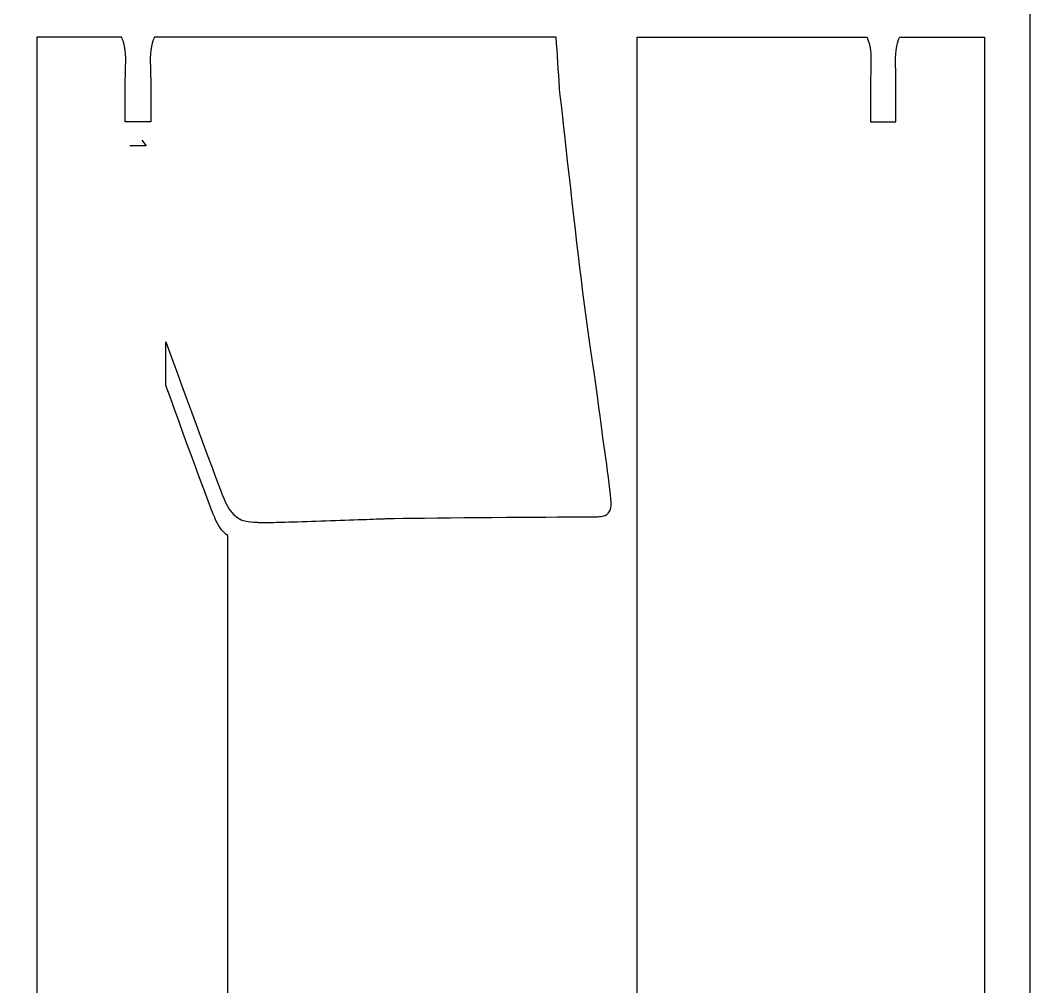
# Model space of a CAD drawing. Extents: x 0 to 655, y 0 to 475.
# Drawn here: x 535.8 to 655, y 123.8 to 238 of the extents above; entities that cross this region are included whole.
import ezdxf

# ---------------------------------------------------------------- set-up
doc = ezdxf.new("R2010")
doc.units = 0
doc.header["$MEASUREMENT"] = 0
doc.layers.add('DEFAULT', color=18, linetype='CONTINUOUS')

msp = doc.modelspace()

# ---------------------------------------------------------------- linework, layer by layer
at = {"layer": 'DEFAULT', "color": 18}
msp.add_lwpolyline([(655, 0), (0, 0), (0, 475), (655, 475)], close=True, dxfattribs=at)
msp.add_lwpolyline([(550.16, 223.78), (550.68, 223.13), (548.73, 223.13)], dxfattribs=at)
at = {"layer": 'DEFAULT', "color": 1}
for points, knots in [([(551.21, 15.11), (550.21, 15.11), (549.21, 15.11), (548.21, 15.11), (548.21, 13.44), (548.21, 11.78), (548.21, 10.11), (548.21, 9.77), (548.26, 8.99), (548.26, 7.61), (548.26, 6.23), (547.81, 5.11), (547.76, 5.11), (544.42, 5.11), (541.09, 5.11), (537.76, 5.11), (537.76, 82.06), (537.76, 159.01), (537.76, 235.96), (541.09, 235.96), (544.42, 235.96), (547.76, 235.96), (547.81, 235.96), (548.26, 234.84), (548.26, 233.46), (548.26, 232.07), (548.21, 231.3), (548.21, 230.95), (548.21, 229.29), (548.21, 227.62), (548.21, 225.96), (549.21, 225.96), (550.21, 225.96), (551.21, 225.96), (551.21, 227.62), (551.21, 229.29), (551.21, 230.95), (551.21, 231.3), (551.16, 232.07), (551.16, 233.46), (551.16, 234.84), (551.61, 235.96), (551.66, 235.96), (567.47, 235.96), (583.28, 235.96), (599.09, 235.96), (599.22, 233.96), (599.35, 231.96), (599.47, 229.96), (599.47, 229.96), (600.82, 217.72), (601.7, 210.19), (602.59, 202.66), (604, 193.61), (604.35, 190.61), (604.7, 187.61), (605.76, 181.32), (605.53, 180.38), (605.34, 179.62), (604.92, 179.4), (604.15, 179.34), (603.96, 179.32), (603.75, 179.32), (603.53, 179.32), (603.33, 179.32), (602.61, 179.32), (601.52, 179.31), (596.37, 179.29), (583.03, 179.2), (579.13, 179.11), (578.9, 179.1), (578.7, 179.1), (578.54, 179.09), (577.73, 179.06), (576.54, 179.02), (575.19, 178.97), (572.43, 178.87), (568.99, 178.74), (566.59, 178.69), (565.78, 178.67), (565.09, 178.65), (564.59, 178.65), (564.19, 178.65), (563.91, 178.66), (563.78, 178.68), (562.78, 178.79), (561.25, 178.44), (560.02, 181.09), (559.48, 182.23), (556.37, 190.72), (553, 199.98), (553, 198.27), (553, 196.55), (553, 194.83), (555.85, 186.94), (558.39, 180.03), (558.88, 178.97), (559.34, 178), (559.83, 177.43), (560.32, 177.1), (560.32, 119.77), (560.32, 62.44), (560.32, 5.11), (557.43, 5.11), (554.55, 5.11), (551.66, 5.11), (551.61, 5.11), (551.16, 6.23), (551.16, 7.61), (551.16, 8.99), (551.21, 9.77), (551.21, 10.11), (551.21, 11.78), (551.21, 13.44), (551.21, 15.11)], [14.17, 14.17, 14.17, 14.17, 22.67, 22.67, 22.67, 36.84, 36.84, 36.84, 37.84, 37.84, 37.84, 38.84, 38.84, 38.84, 67.18, 67.18, 67.18, 721.55, 721.55, 721.55, 749.89, 749.89, 749.89, 750.89, 750.89, 750.89, 751.89, 751.89, 751.89, 766.06, 766.06, 766.06, 774.56, 774.56, 774.56, 788.73, 788.73, 788.73, 789.73, 789.73, 789.73, 790.73, 790.73, 790.73, 925.18, 925.18, 925.18, 926.18, 926.18, 926.18, 927.18, 927.18, 927.18, 928.18, 928.18, 928.18, 929.18, 929.18, 929.18, 930.18, 930.18, 930.18, 931.18, 931.18, 931.18, 932.18, 932.18, 932.18, 933.18, 933.18, 933.18, 934.18, 934.18, 934.18, 935.18, 935.18, 935.18, 936.18, 936.18, 936.18, 937.18, 937.18, 937.18, 938.18, 938.18, 938.18, 939.18, 939.18, 939.18, 940.18, 940.18, 940.18, 954.79, 954.79, 954.79, 955.79, 955.79, 955.79, 956.79, 956.79, 956.79, 1444.32, 1444.32, 1444.32, 1468.86, 1468.86, 1468.86, 1469.86, 1469.86, 1469.86, 1470.86, 1470.86, 1470.86, 1485.03, 1485.03, 1485.03, 1485.03]), ([(636.2, 230.95), (636.2, 231.3), (636.25, 232.07), (636.25, 233.46), (636.25, 234.84), (635.8, 235.96), (635.75, 235.96), (626.72, 235.96), (617.69, 235.96), (608.66, 235.96), (608.66, 194.64), (608.66, 153.32), (608.66, 112), (608.99, 111.3), (607.52, 110.65), (607.52, 110.09), (607.52, 109.53), (606.7, 109.3), (606.41, 109.21), (606.11, 109.12), (605.47, 108.59), (606.05, 108.09), (606.63, 107.58), (605.73, 108.41), (605.32, 107.66), (604.91, 106.91), (604.44, 107.65), (604.5, 106.77), (604.48, 107.14), (604.31, 106.02), (604.57, 105.58), (604.84, 105.14), (604.11, 105.67), (603.84, 105.84), (603.58, 106.02), (602.96, 105.49), (603.4, 105.23), (603.84, 104.96), (604, 104.72), (603.84, 104.48), (603.69, 104.24), (603.27, 104.19), (603.2, 103.62), (603.14, 103.05), (603.6, 103.14), (603.56, 102.74), (603.51, 102.34), (603.84, 102.3), (604.06, 101.61), (604.28, 100.93), (605.12, 101.94), (605.19, 101.5), (605.25, 101.06), (604.84, 100.93), (604.88, 100.51), (604.92, 100.09), (603.91, 100.02), (604.33, 99.56), (604.74, 99.1), (605.54, 99.08), (605.65, 98.81), (605.85, 98.21), (607.21, 98.61), (607, 97.72), (606.78, 96.84), (608.19, 95.21), (607.88, 95.04), (607.57, 94.86), (608.29, 92.8), (608.88, 92.82), (609.2, 92.7), (623.96, 64.52), (623.96, 64.52), (625.69, 64.52), (626.83, 64.19), (627.1, 63.96), (627.59, 63.63), (628.08, 63.06), (628.53, 62.09), (629.03, 61.04), (631.56, 54.13), (634.42, 46.24), (634.42, 40.54), (634.42, 34.84), (634.42, 29.14), (629.79, 39.41), (625.16, 49.69), (620.53, 59.96), (616.58, 67.8), (612.62, 75.63), (608.66, 83.46), (608.66, 59.35), (608.66, 35.23), (608.66, 11.11), (601.76, 11.11), (594.85, 11.11), (587.94, 11.11), (588.07, 9.11), (588.19, 7.11), (588.32, 5.11), (604.13, 5.11), (619.94, 5.11), (635.75, 5.11), (635.81, 5.11), (636.25, 6.23), (636.25, 7.61), (636.25, 8.99), (636.21, 9.77), (636.21, 10.11), (636.21, 11.78), (636.21, 13.44), (636.21, 15.11), (637.2, 15.11), (638.2, 15.11), (639.2, 15.11), (639.2, 13.44), (639.2, 11.78), (639.2, 10.11), (639.2, 9.77), (639.15, 8.99), (639.15, 7.61), (639.15, 6.23), (639.6, 5.11), (639.66, 5.11), (642.99, 5.11), (646.32, 5.11), (649.65, 5.11), (649.65, 82.06), (649.65, 159.01), (649.65, 235.96), (646.32, 235.96), (642.99, 235.96), (639.66, 235.96), (639.6, 235.96), (639.15, 234.84), (639.15, 233.46), (639.15, 232.07), (639.2, 231.3), (639.2, 230.95), (639.2, 229.29), (639.2, 227.62), (639.2, 225.96), (638.2, 225.96), (637.2, 225.96), (636.2, 225.96), (636.2, 227.62), (636.2, 229.29), (636.2, 230.95)], [14.17, 14.17, 14.17, 14.17, 15.17, 15.17, 15.17, 16.17, 16.17, 16.17, 92.95, 92.95, 92.95, 444.31, 444.31, 444.31, 445.31, 445.31, 445.31, 446.31, 446.31, 446.31, 447.31, 447.31, 447.31, 448.31, 448.31, 448.31, 449.31, 449.31, 449.31, 450.31, 450.31, 450.31, 451.31, 451.31, 451.31, 452.31, 452.31, 452.31, 453.31, 453.31, 453.31, 454.31, 454.31, 454.31, 455.31, 455.31, 455.31, 456.31, 456.31, 456.31, 457.31, 457.31, 457.31, 458.31, 458.31, 458.31, 459.31, 459.31, 459.31, 460.31, 460.31, 460.31, 461.31, 461.31, 461.31, 462.31, 462.31, 462.31, 463.31, 463.31, 463.31, 464.31, 464.31, 464.31, 465.31, 465.31, 465.31, 466.31, 466.31, 466.31, 467.31, 467.31, 467.31, 515.78, 515.78, 515.78, 516.78, 516.78, 516.78, 517.78, 517.78, 517.78, 722.89, 722.89, 722.89, 781.63, 781.63, 781.63, 782.63, 782.63, 782.63, 917.08, 917.08, 917.08, 918.08, 918.08, 918.08, 919.08, 919.08, 919.08, 933.25, 933.25, 933.25, 941.75, 941.75, 941.75, 955.92, 955.92, 955.92, 956.92, 956.92, 956.92, 957.92, 957.92, 957.92, 986.26, 986.26, 986.26, 1640.63, 1640.63, 1640.63, 1668.97, 1668.97, 1668.97, 1669.97, 1669.97, 1669.97, 1670.97, 1670.97, 1670.97, 1685.14, 1685.14, 1685.14, 1693.64, 1693.64, 1693.64, 1707.81, 1707.81, 1707.81, 1707.81])]:
    msp.add_open_spline(points, degree=3, knots=knots, dxfattribs=at)

doc.saveas('drawing.dxf')
